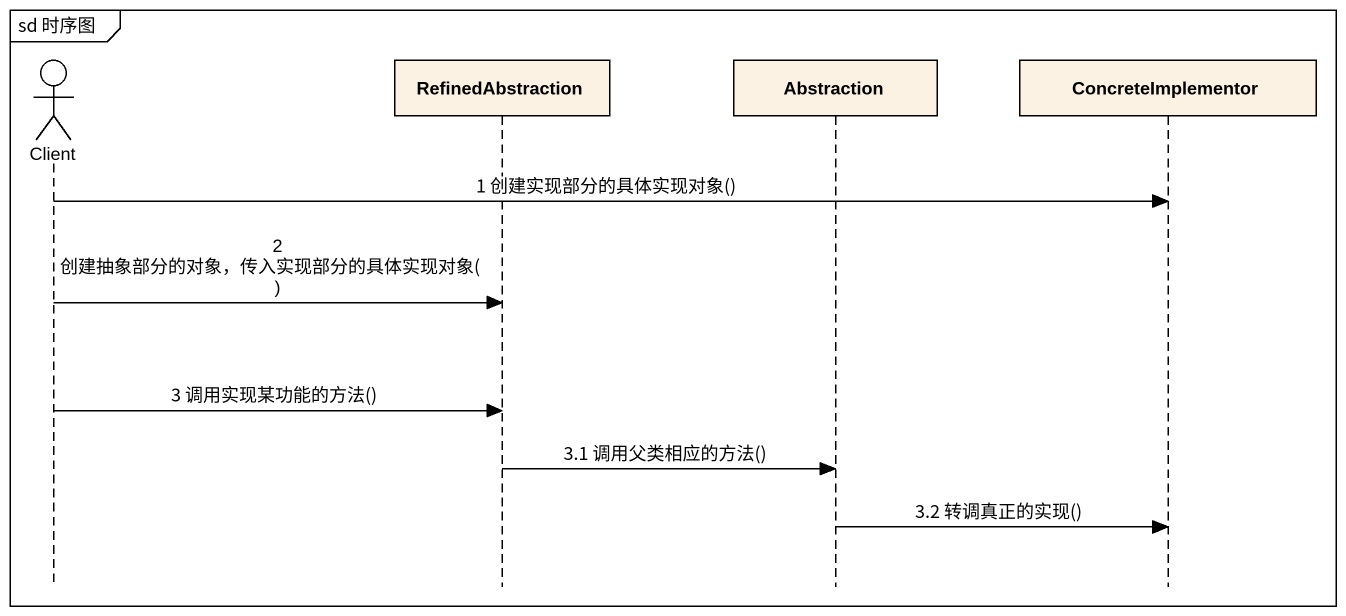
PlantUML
@startuml
mainframe sd 时序图
hide footbox
actor Client
participant RefinedAbstraction
participant Abstraction
participant ConcreteImplementor

Client -> ConcreteImplementor : 1 创建实现部分的具体实现对象()
Client -> RefinedAbstraction : 2 创建抽象部分的对象，传入实现部分的具体实现对象()
Client -> RefinedAbstraction : 3 调用实现某功能的方法()
RefinedAbstraction -> Abstraction : 3.1 调用父类相应的方法()
Abstraction -> ConcreteImplementor : 3.2 转调真正的实现()
@enduml
